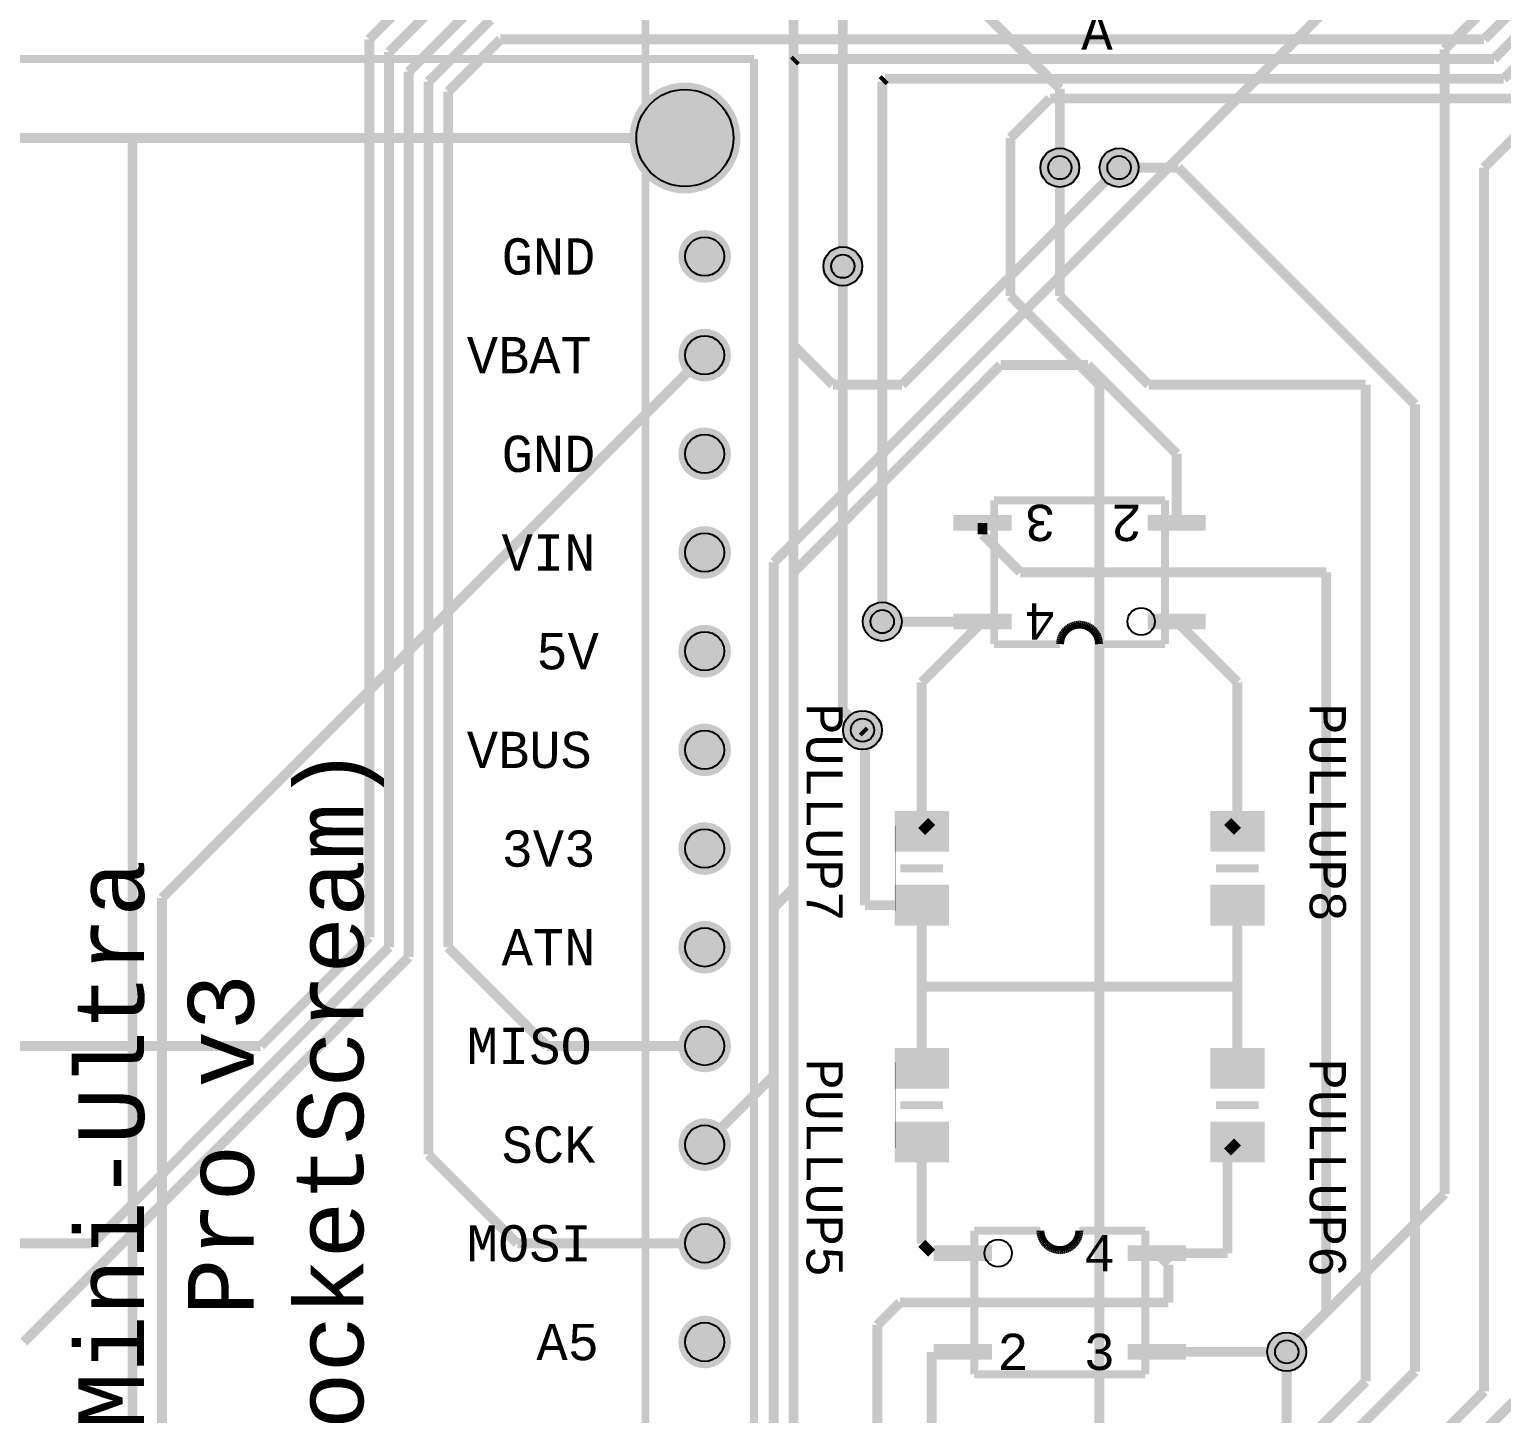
# Model space of a CAD drawing. Extents: x -3564 to 3564, y -2067 to 2176.
# Drawn here: x -1904 to -412, y -332 to 1070 of the extents above; entities that cross this region are included whole.
import ezdxf
from ezdxf.enums import TextEntityAlignment as Align

# ---------------------------------------------------------------- set-up
doc = ezdxf.new("R2010")
doc.units = 0
for name, color, linetype in [('3D_INFO_BOTTOM', 3, 'CONTINUOUS'), ('3D_INFO_TOP', 1, 'CONTINUOUS'), ('COPPER_BOTTOM', 1, 'CONTINUOUS'), ('COPPER_TOP', 3, 'CONTINUOUS'), ('DRILL', 255, 'CONTINUOUS'), ('SILKSCREEN_BOTTOM', 6, 'CONTINUOUS'), ('SILKSCREEN_TOP', 4, 'CONTINUOUS'), ('SOLDER_MASK_BOTTOM', 212, 'CONTINUOUS'), ('SOLDER_MASK_TOP', 200, 'CONTINUOUS')]:
    doc.layers.add(name, color=color, linetype=linetype)
doc.styles.add('MONOTxtStyle', font='monotxt')

msp = doc.modelspace()

# ---------------------------------------------------------------- hatches: boundary and pattern name
at = {"layer": 'COPPER_BOTTOM'}
h = msp.add_hatch(color=256, dxfattribs=at)
edge = h.paths.add_edge_path()
edge.add_arc((-1240, 960), 56.212598, 0, 360)
edge = h.paths.add_edge_path()
edge.add_arc((-1240, 960), 49.212598, 0, 360)
h = msp.add_hatch(color=256, dxfattribs=at)
edge = h.paths.add_edge_path()
edge.add_arc((-860, 930), 19.685039, 0, 360)
edge = h.paths.add_edge_path()
edge.add_arc((-860, 930), 11.811024, 0, 360)
h = msp.add_hatch(color=256, dxfattribs=at)
edge = h.paths.add_edge_path()
edge.add_arc((-800, 930), 19.685039, 0, 360)
edge = h.paths.add_edge_path()
edge.add_arc((-800, 930), 11.811024, 0, 360)
h = msp.add_hatch(color=256, dxfattribs=at)
edge = h.paths.add_edge_path()
edge.add_arc((-1220, 840), 26.685039, 0, 360)
edge = h.paths.add_edge_path()
edge.add_arc((-1220, 840), 19.685039, 0, 360)
h = msp.add_hatch(color=256, dxfattribs=at)
edge = h.paths.add_edge_path()
edge.add_arc((-1080, 830), 19.685039, 0, 360)
edge = h.paths.add_edge_path()
edge.add_arc((-1080, 830), 11.811024, 0, 360)
h = msp.add_hatch(color=256, dxfattribs=at)
edge = h.paths.add_edge_path()
edge.add_arc((-1220, 740), 26.685039, 0, 360)
edge = h.paths.add_edge_path()
edge.add_arc((-1220, 740), 19.685039, 0, 360)
h = msp.add_hatch(color=256, dxfattribs=at)
edge = h.paths.add_edge_path()
edge.add_arc((-1220, 640), 26.685039, 0, 360)
edge = h.paths.add_edge_path()
edge.add_arc((-1220, 640), 19.685039, 0, 360)
h = msp.add_hatch(color=256, dxfattribs=at)
edge = h.paths.add_edge_path()
edge.add_arc((-1220, 540), 26.685039, 0, 360)
edge = h.paths.add_edge_path()
edge.add_arc((-1220, 540), 19.685039, 0, 360)
h = msp.add_hatch(color=256, dxfattribs=at)
edge = h.paths.add_edge_path()
edge.add_arc((-1040, 470), 19.685039, 0, 360)
edge = h.paths.add_edge_path()
edge.add_arc((-1040, 470), 11.811024, 0, 360)
h = msp.add_hatch(color=256, dxfattribs=at)
edge = h.paths.add_edge_path()
edge.add_arc((-1220, 440), 26.685039, 0, 360)
edge = h.paths.add_edge_path()
edge.add_arc((-1220, 440), 19.685039, 0, 360)
h = msp.add_hatch(color=256, dxfattribs=at)
edge = h.paths.add_edge_path()
edge.add_arc((-1060, 360), 19.685039, 0, 360)
edge = h.paths.add_edge_path()
edge.add_arc((-1060, 360), 11.811024, 0, 360)
h = msp.add_hatch(color=256, dxfattribs=at)
edge = h.paths.add_edge_path()
edge.add_arc((-1220, 340), 26.685039, 0, 360)
edge = h.paths.add_edge_path()
edge.add_arc((-1220, 340), 19.685039, 0, 360)
h = msp.add_hatch(color=256, dxfattribs=at)
edge = h.paths.add_edge_path()
edge.add_arc((-1220, 240), 26.685039, 0, 360)
edge = h.paths.add_edge_path()
edge.add_arc((-1220, 240), 19.685039, 0, 360)
h = msp.add_hatch(color=256, dxfattribs=at)
edge = h.paths.add_edge_path()
edge.add_arc((-1220, 140), 26.685039, 0, 360)
edge = h.paths.add_edge_path()
edge.add_arc((-1220, 140), 19.685039, 0, 360)
h = msp.add_hatch(color=256, dxfattribs=at)
edge = h.paths.add_edge_path()
edge.add_arc((-1220, 40), 26.685039, 0, 360)
edge = h.paths.add_edge_path()
edge.add_arc((-1220, 40), 19.685039, 0, 360)
h = msp.add_hatch(color=256, dxfattribs=at)
edge = h.paths.add_edge_path()
edge.add_arc((-1220, -60), 26.685039, 0, 360)
edge = h.paths.add_edge_path()
edge.add_arc((-1220, -60), 19.685039, 0, 360)
h = msp.add_hatch(color=256, dxfattribs=at)
edge = h.paths.add_edge_path()
edge.add_arc((-1220, -160), 26.685039, 0, 360)
edge = h.paths.add_edge_path()
edge.add_arc((-1220, -160), 19.685039, 0, 360)
h = msp.add_hatch(color=256, dxfattribs=at)
edge = h.paths.add_edge_path()
edge.add_arc((-1220, -260), 26.685039, 0, 360)
edge = h.paths.add_edge_path()
edge.add_arc((-1220, -260), 19.685039, 0, 360)
h = msp.add_hatch(color=256, dxfattribs=at)
edge = h.paths.add_edge_path()
edge.add_arc((-630, -270), 19.685039, 0, 360)
edge = h.paths.add_edge_path()
edge.add_arc((-630, -270), 11.811024, 0, 360)
at = {"layer": 'COPPER_TOP'}
h = msp.add_hatch(color=256, dxfattribs=at)
edge = h.paths.add_edge_path()
edge.add_arc((-1240, 960), 56.212598, 0, 360)
edge = h.paths.add_edge_path()
edge.add_arc((-1240, 960), 49.212598, 0, 360)
h = msp.add_hatch(color=256, dxfattribs=at)
edge = h.paths.add_edge_path()
edge.add_arc((-860, 930), 19.685039, 0, 360)
edge = h.paths.add_edge_path()
edge.add_arc((-860, 930), 11.811024, 0, 360)
h = msp.add_hatch(color=256, dxfattribs=at)
edge = h.paths.add_edge_path()
edge.add_arc((-800, 930), 19.685039, 0, 360)
edge = h.paths.add_edge_path()
edge.add_arc((-800, 930), 11.811024, 0, 360)
h = msp.add_hatch(color=256, dxfattribs=at)
edge = h.paths.add_edge_path()
edge.add_arc((-1220, 840), 26.685039, 0, 360)
edge = h.paths.add_edge_path()
edge.add_arc((-1220, 840), 19.685039, 0, 360)
h = msp.add_hatch(color=256, dxfattribs=at)
edge = h.paths.add_edge_path()
edge.add_arc((-1080, 830), 19.685039, 0, 360)
edge = h.paths.add_edge_path()
edge.add_arc((-1080, 830), 11.811024, 0, 360)
h = msp.add_hatch(color=256, dxfattribs=at)
edge = h.paths.add_edge_path()
edge.add_arc((-1220, 740), 26.685039, 0, 360)
edge = h.paths.add_edge_path()
edge.add_arc((-1220, 740), 19.685039, 0, 360)
h = msp.add_hatch(color=256, dxfattribs=at)
edge = h.paths.add_edge_path()
edge.add_arc((-1220, 640), 26.685039, 0, 360)
edge = h.paths.add_edge_path()
edge.add_arc((-1220, 640), 19.685039, 0, 360)
h = msp.add_hatch(color=256, dxfattribs=at)
edge = h.paths.add_edge_path()
edge.add_arc((-1220, 540), 26.685039, 0, 360)
edge = h.paths.add_edge_path()
edge.add_arc((-1220, 540), 19.685039, 0, 360)
h = msp.add_hatch(color=256, dxfattribs=at)
edge = h.paths.add_edge_path()
edge.add_arc((-1040, 470), 19.685039, 0, 360)
edge = h.paths.add_edge_path()
edge.add_arc((-1040, 470), 11.811024, 0, 360)
h = msp.add_hatch(color=256, dxfattribs=at)
edge = h.paths.add_edge_path()
edge.add_arc((-1220, 440), 26.685039, 0, 360)
edge = h.paths.add_edge_path()
edge.add_arc((-1220, 440), 19.685039, 0, 360)
h = msp.add_hatch(color=256, dxfattribs=at)
edge = h.paths.add_edge_path()
edge.add_arc((-1060, 360), 19.685039, 0, 360)
edge = h.paths.add_edge_path()
edge.add_arc((-1060, 360), 11.811024, 0, 360)
h = msp.add_hatch(color=256, dxfattribs=at)
edge = h.paths.add_edge_path()
edge.add_arc((-1220, 340), 26.685039, 0, 360)
edge = h.paths.add_edge_path()
edge.add_arc((-1220, 340), 19.685039, 0, 360)
h = msp.add_hatch(color=256, dxfattribs=at)
edge = h.paths.add_edge_path()
edge.add_arc((-1220, 240), 26.685039, 0, 360)
edge = h.paths.add_edge_path()
edge.add_arc((-1220, 240), 19.685039, 0, 360)
h = msp.add_hatch(color=256, dxfattribs=at)
edge = h.paths.add_edge_path()
edge.add_arc((-1220, 140), 26.685039, 0, 360)
edge = h.paths.add_edge_path()
edge.add_arc((-1220, 140), 19.685039, 0, 360)
h = msp.add_hatch(color=256, dxfattribs=at)
edge = h.paths.add_edge_path()
edge.add_arc((-1220, 40), 26.685039, 0, 360)
edge = h.paths.add_edge_path()
edge.add_arc((-1220, 40), 19.685039, 0, 360)
h = msp.add_hatch(color=256, dxfattribs=at)
edge = h.paths.add_edge_path()
edge.add_arc((-1220, -60), 26.685039, 0, 360)
edge = h.paths.add_edge_path()
edge.add_arc((-1220, -60), 19.685039, 0, 360)
h = msp.add_hatch(color=256, dxfattribs=at)
edge = h.paths.add_edge_path()
edge.add_arc((-1220, -160), 26.685039, 0, 360)
edge = h.paths.add_edge_path()
edge.add_arc((-1220, -160), 19.685039, 0, 360)
h = msp.add_hatch(color=256, dxfattribs=at)
edge = h.paths.add_edge_path()
edge.add_arc((-1220, -260), 26.685039, 0, 360)
edge = h.paths.add_edge_path()
edge.add_arc((-1220, -260), 19.685039, 0, 360)
h = msp.add_hatch(color=256, dxfattribs=at)
edge = h.paths.add_edge_path()
edge.add_arc((-630, -270), 19.685039, 0, 360)
edge = h.paths.add_edge_path()
edge.add_arc((-630, -270), 11.811024, 0, 360)
at = {"layer": 'DRILL'}
h = msp.add_hatch(color=255, dxfattribs=at)
edge = h.paths.add_edge_path()
edge.add_arc((-1240, 960), 49.212598, 0, 360)
h = msp.add_hatch(color=255, dxfattribs=at)
edge = h.paths.add_edge_path()
edge.add_arc((-860, 930), 11.811024, 0, 360)
h = msp.add_hatch(color=255, dxfattribs=at)
edge = h.paths.add_edge_path()
edge.add_arc((-800, 930), 11.811024, 0, 360)
h = msp.add_hatch(color=255, dxfattribs=at)
edge = h.paths.add_edge_path()
edge.add_arc((-1220, 840), 19.685039, 0, 360)
h = msp.add_hatch(color=255, dxfattribs=at)
edge = h.paths.add_edge_path()
edge.add_arc((-1080, 830), 11.811024, 0, 360)
h = msp.add_hatch(color=255, dxfattribs=at)
edge = h.paths.add_edge_path()
edge.add_arc((-1220, 740), 19.685039, 0, 360)
h = msp.add_hatch(color=255, dxfattribs=at)
edge = h.paths.add_edge_path()
edge.add_arc((-1220, 640), 19.685039, 0, 360)
h = msp.add_hatch(color=255, dxfattribs=at)
edge = h.paths.add_edge_path()
edge.add_arc((-1220, 540), 19.685039, 0, 360)
h = msp.add_hatch(color=255, dxfattribs=at)
edge = h.paths.add_edge_path()
edge.add_arc((-1040, 470), 11.811024, 0, 360)
h = msp.add_hatch(color=255, dxfattribs=at)
edge = h.paths.add_edge_path()
edge.add_arc((-1220, 440), 19.685039, 0, 360)
h = msp.add_hatch(color=255, dxfattribs=at)
edge = h.paths.add_edge_path()
edge.add_arc((-1220, 340), 19.685039, 0, 360)
h = msp.add_hatch(color=255, dxfattribs=at)
edge = h.paths.add_edge_path()
edge.add_arc((-1060, 360), 11.811024, 0, 360)
h = msp.add_hatch(color=255, dxfattribs=at)
edge = h.paths.add_edge_path()
edge.add_arc((-1220, 240), 19.685039, 0, 360)
h = msp.add_hatch(color=255, dxfattribs=at)
edge = h.paths.add_edge_path()
edge.add_arc((-1220, 140), 19.685039, 0, 360)
h = msp.add_hatch(color=255, dxfattribs=at)
edge = h.paths.add_edge_path()
edge.add_arc((-1220, 40), 19.685039, 0, 360)
h = msp.add_hatch(color=255, dxfattribs=at)
edge = h.paths.add_edge_path()
edge.add_arc((-1220, -60), 19.685039, 0, 360)
h = msp.add_hatch(color=255, dxfattribs=at)
edge = h.paths.add_edge_path()
edge.add_arc((-1220, -160), 19.685039, 0, 360)
h = msp.add_hatch(color=255, dxfattribs=at)
edge = h.paths.add_edge_path()
edge.add_arc((-1220, -260), 19.685039, 0, 360)
h = msp.add_hatch(color=255, dxfattribs=at)
edge = h.paths.add_edge_path()
edge.add_arc((-630, -270), 11.811024, 0, 360)
at = {"layer": 'SOLDER_MASK_BOTTOM'}
h = msp.add_hatch(color=256, dxfattribs=at)
edge = h.paths.add_edge_path()
edge.add_arc((-1240, 960), 56.212598, 0, 360)
edge = h.paths.add_edge_path()
edge.add_arc((-1240, 960), 49.212598, 0, 360)
h = msp.add_hatch(color=256, dxfattribs=at)
edge = h.paths.add_edge_path()
edge.add_arc((-860, 930), 19.685039, 0, 360)
h = msp.add_hatch(color=256, dxfattribs=at)
edge = h.paths.add_edge_path()
edge.add_arc((-800, 930), 19.685039, 0, 360)
h = msp.add_hatch(color=256, dxfattribs=at)
edge = h.paths.add_edge_path()
edge.add_arc((-1220, 840), 26.685039, 0, 360)
edge = h.paths.add_edge_path()
edge.add_arc((-1220, 840), 19.685039, 0, 360)
h = msp.add_hatch(color=256, dxfattribs=at)
edge = h.paths.add_edge_path()
edge.add_arc((-1080, 830), 19.685039, 0, 360)
h = msp.add_hatch(color=256, dxfattribs=at)
edge = h.paths.add_edge_path()
edge.add_arc((-1220, 740), 26.685039, 0, 360)
edge = h.paths.add_edge_path()
edge.add_arc((-1220, 740), 19.685039, 0, 360)
h = msp.add_hatch(color=256, dxfattribs=at)
edge = h.paths.add_edge_path()
edge.add_arc((-1220, 640), 26.685039, 0, 360)
edge = h.paths.add_edge_path()
edge.add_arc((-1220, 640), 19.685039, 0, 360)
h = msp.add_hatch(color=256, dxfattribs=at)
edge = h.paths.add_edge_path()
edge.add_arc((-1220, 540), 26.685039, 0, 360)
edge = h.paths.add_edge_path()
edge.add_arc((-1220, 540), 19.685039, 0, 360)
h = msp.add_hatch(color=256, dxfattribs=at)
edge = h.paths.add_edge_path()
edge.add_arc((-1040, 470), 19.685039, 0, 360)
h = msp.add_hatch(color=256, dxfattribs=at)
edge = h.paths.add_edge_path()
edge.add_arc((-1220, 440), 26.685039, 0, 360)
edge = h.paths.add_edge_path()
edge.add_arc((-1220, 440), 19.685039, 0, 360)
h = msp.add_hatch(color=256, dxfattribs=at)
edge = h.paths.add_edge_path()
edge.add_arc((-1060, 360), 19.685039, 0, 360)
h = msp.add_hatch(color=256, dxfattribs=at)
edge = h.paths.add_edge_path()
edge.add_arc((-1220, 340), 26.685039, 0, 360)
edge = h.paths.add_edge_path()
edge.add_arc((-1220, 340), 19.685039, 0, 360)
h = msp.add_hatch(color=256, dxfattribs=at)
edge = h.paths.add_edge_path()
edge.add_arc((-1220, 240), 26.685039, 0, 360)
edge = h.paths.add_edge_path()
edge.add_arc((-1220, 240), 19.685039, 0, 360)
h = msp.add_hatch(color=256, dxfattribs=at)
edge = h.paths.add_edge_path()
edge.add_arc((-1220, 140), 26.685039, 0, 360)
edge = h.paths.add_edge_path()
edge.add_arc((-1220, 140), 19.685039, 0, 360)
h = msp.add_hatch(color=256, dxfattribs=at)
edge = h.paths.add_edge_path()
edge.add_arc((-1220, 40), 26.685039, 0, 360)
edge = h.paths.add_edge_path()
edge.add_arc((-1220, 40), 19.685039, 0, 360)
h = msp.add_hatch(color=256, dxfattribs=at)
edge = h.paths.add_edge_path()
edge.add_arc((-1220, -60), 26.685039, 0, 360)
edge = h.paths.add_edge_path()
edge.add_arc((-1220, -60), 19.685039, 0, 360)
h = msp.add_hatch(color=256, dxfattribs=at)
edge = h.paths.add_edge_path()
edge.add_arc((-1220, -160), 26.685039, 0, 360)
edge = h.paths.add_edge_path()
edge.add_arc((-1220, -160), 19.685039, 0, 360)
h = msp.add_hatch(color=256, dxfattribs=at)
edge = h.paths.add_edge_path()
edge.add_arc((-1220, -260), 26.685039, 0, 360)
edge = h.paths.add_edge_path()
edge.add_arc((-1220, -260), 19.685039, 0, 360)
h = msp.add_hatch(color=256, dxfattribs=at)
edge = h.paths.add_edge_path()
edge.add_arc((-630, -270), 19.685039, 0, 360)
at = {"layer": 'SOLDER_MASK_TOP'}
h = msp.add_hatch(color=256, dxfattribs=at)
edge = h.paths.add_edge_path()
edge.add_arc((-1240, 960), 56.212598, 0, 360)
edge = h.paths.add_edge_path()
edge.add_arc((-1240, 960), 49.212598, 0, 360)
h = msp.add_hatch(color=256, dxfattribs=at)
edge = h.paths.add_edge_path()
edge.add_arc((-860, 930), 19.685039, 0, 360)
h = msp.add_hatch(color=256, dxfattribs=at)
edge = h.paths.add_edge_path()
edge.add_arc((-800, 930), 19.685039, 0, 360)
h = msp.add_hatch(color=256, dxfattribs=at)
edge = h.paths.add_edge_path()
edge.add_arc((-1220, 840), 26.685039, 0, 360)
edge = h.paths.add_edge_path()
edge.add_arc((-1220, 840), 19.685039, 0, 360)
h = msp.add_hatch(color=256, dxfattribs=at)
edge = h.paths.add_edge_path()
edge.add_arc((-1080, 830), 19.685039, 0, 360)
h = msp.add_hatch(color=256, dxfattribs=at)
edge = h.paths.add_edge_path()
edge.add_arc((-1220, 740), 26.685039, 0, 360)
edge = h.paths.add_edge_path()
edge.add_arc((-1220, 740), 19.685039, 0, 360)
h = msp.add_hatch(color=256, dxfattribs=at)
edge = h.paths.add_edge_path()
edge.add_arc((-1220, 640), 26.685039, 0, 360)
edge = h.paths.add_edge_path()
edge.add_arc((-1220, 640), 19.685039, 0, 360)
h = msp.add_hatch(color=256, dxfattribs=at)
edge = h.paths.add_edge_path()
edge.add_arc((-1220, 540), 26.685039, 0, 360)
edge = h.paths.add_edge_path()
edge.add_arc((-1220, 540), 19.685039, 0, 360)
h = msp.add_hatch(color=256, dxfattribs=at)
edge = h.paths.add_edge_path()
edge.add_arc((-1040, 470), 19.685039, 0, 360)
h = msp.add_hatch(color=256, dxfattribs=at)
edge = h.paths.add_edge_path()
edge.add_arc((-1220, 440), 26.685039, 0, 360)
edge = h.paths.add_edge_path()
edge.add_arc((-1220, 440), 19.685039, 0, 360)
h = msp.add_hatch(color=256, dxfattribs=at)
edge = h.paths.add_edge_path()
edge.add_arc((-1060, 360), 19.685039, 0, 360)
h = msp.add_hatch(color=256, dxfattribs=at)
edge = h.paths.add_edge_path()
edge.add_arc((-1220, 340), 26.685039, 0, 360)
edge = h.paths.add_edge_path()
edge.add_arc((-1220, 340), 19.685039, 0, 360)
h = msp.add_hatch(color=256, dxfattribs=at)
edge = h.paths.add_edge_path()
edge.add_arc((-1220, 240), 26.685039, 0, 360)
edge = h.paths.add_edge_path()
edge.add_arc((-1220, 240), 19.685039, 0, 360)
h = msp.add_hatch(color=256, dxfattribs=at)
edge = h.paths.add_edge_path()
edge.add_arc((-1220, 140), 26.685039, 0, 360)
edge = h.paths.add_edge_path()
edge.add_arc((-1220, 140), 19.685039, 0, 360)
h = msp.add_hatch(color=256, dxfattribs=at)
edge = h.paths.add_edge_path()
edge.add_arc((-1220, 40), 26.685039, 0, 360)
edge = h.paths.add_edge_path()
edge.add_arc((-1220, 40), 19.685039, 0, 360)
h = msp.add_hatch(color=256, dxfattribs=at)
edge = h.paths.add_edge_path()
edge.add_arc((-1220, -60), 26.685039, 0, 360)
edge = h.paths.add_edge_path()
edge.add_arc((-1220, -60), 19.685039, 0, 360)
h = msp.add_hatch(color=256, dxfattribs=at)
edge = h.paths.add_edge_path()
edge.add_arc((-1220, -160), 26.685039, 0, 360)
edge = h.paths.add_edge_path()
edge.add_arc((-1220, -160), 19.685039, 0, 360)
h = msp.add_hatch(color=256, dxfattribs=at)
edge = h.paths.add_edge_path()
edge.add_arc((-1220, -260), 26.685039, 0, 360)
edge = h.paths.add_edge_path()
edge.add_arc((-1220, -260), 19.685039, 0, 360)
h = msp.add_hatch(color=256, dxfattribs=at)
edge = h.paths.add_edge_path()
edge.add_arc((-630, -270), 19.685039, 0, 360)

# ---------------------------------------------------------------- linework, layer by layer
at = {"layer": '3D_INFO_BOTTOM', "color": 3, "const_width": 8}
msp.add_lwpolyline([(-1280, 1540), (-1280, -1600)], dxfattribs=at)
at = {"layer": '3D_INFO_TOP', "color": 1}
for points, const_width in [([(-1170, 1040), (-2170, 1040)], 8), ([(-1170, -1160), (-1170, 1040)], 8), ([(-753.385827, 592.834646), (-926.614173, 592.834646)], 8), ([(-926.614173, 592.834646), (-926.614173, 447.165354)], 8), ([(-753.385827, 447.165354), (-753.385827, 592.834646)], 8), ([(-855.079606, 459.818622), (-856.125039, 458.45622)], 8), ([(-853.919409, 461.084764), (-855.079606, 459.818622)], 8), ([(-852.653268, 462.244961), (-853.919409, 461.084764)], 8), ([(-851.290866, 463.290394), (-852.653268, 462.244961)], 8), ([(-849.84252, 464.213071), (-851.290866, 463.290394)], 8), ([(-848.319252, 465.006024), (-849.84252, 464.213071)], 8), ([(-846.732677, 465.663228), (-848.319252, 465.006024)], 8), ([(-845.094843, 466.179606), (-846.732677, 465.663228)], 8), ([(-843.418268, 466.551299), (-845.094843, 466.179606)], 8), ([(-841.71563, 466.775472), (-843.418268, 466.551299)], 8), ([(-840, 466.850394), (-841.71563, 466.775472)], 8), ([(-838.284331, 466.775472), (-840, 466.850394)], 8), ([(-836.581693, 466.551299), (-838.284331, 466.775472)], 8), ([(-834.905118, 466.179606), (-836.581693, 466.551299)], 8), ([(-833.267283, 465.663228), (-834.905118, 466.179606)], 8), ([(-831.680709, 465.006024), (-833.267283, 465.663228)], 8), ([(-830.15748, 464.213071), (-831.680709, 465.006024)], 8), ([(-828.709094, 463.290394), (-830.15748, 464.213071)], 8), ([(-827.346693, 462.244961), (-828.709094, 463.290394)], 8), ([(-826.080551, 461.084764), (-827.346693, 462.244961)], 8), ([(-824.920354, 459.818622), (-826.080551, 461.084764)], 8), ([(-823.874921, 458.45622), (-824.920354, 459.818622)], 8), ([(-926.614173, 447.165354), (-859.685039, 447.165354)], 8), ([(-859.610118, 448.880984), (-859.685039, 447.165354)], 8), ([(-859.685039, 447.165354), (-859.685039, 447.165354)], 8), ([(-859.385945, 450.583622), (-859.610118, 448.880984)], 8), ([(-859.014252, 452.260197), (-859.385945, 450.583622)], 8), ([(-858.497874, 453.898031), (-859.014252, 452.260197)], 8), ([(-857.840669, 455.484606), (-858.497874, 453.898031)], 8), ([(-857.047717, 457.007874), (-857.840669, 455.484606)], 8), ([(-856.125039, 458.45622), (-857.047717, 457.007874)], 8), ([(-822.952244, 457.007874), (-823.874921, 458.45622)], 8), ([(-822.159291, 455.484606), (-822.952244, 457.007874)], 8), ([(-821.502087, 453.898031), (-822.159291, 455.484606)], 8), ([(-820.985709, 452.260197), (-821.502087, 453.898031)], 8), ([(-820.614016, 450.583622), (-820.985709, 452.260197)], 8), ([(-820.389843, 448.880984), (-820.614016, 450.583622)], 8), ([(-820.314961, 447.165354), (-820.389843, 448.880984)], 8), ([(-820.314961, 447.165354), (-753.385827, 447.165354)], 8), ([(-1026.574803, 263.307087), (-1026.574803, 176.692913)], 0.03937), ([(-973.425197, 263.307087), (-1026.574803, 263.307087)], 0.03937), ([(-973.425197, 176.692913), (-973.425197, 263.307087)], 0.03937), ([(-706.574803, 263.307087), (-706.574803, 176.692913)], 0.03937), ([(-653.425197, 263.307087), (-706.574803, 263.307087)], 0.03937), ([(-653.425197, 176.692913), (-653.425197, 263.307087)], 0.03937), ([(-1026.574803, 176.692913), (-973.425197, 176.692913)], 0.03937), ([(-706.574803, 176.692913), (-653.425197, 176.692913)], 0.03937), ([(-1026.574803, 23.307087), (-1026.574803, -63.307087)], 0.03937), ([(-973.425197, 23.307087), (-1026.574803, 23.307087)], 0.03937), ([(-973.425197, -63.307087), (-973.425197, 23.307087)], 0.03937), ([(-706.574803, 23.307087), (-706.574803, -63.307087)], 0.03937), ([(-653.425197, 23.307087), (-706.574803, 23.307087)], 0.03937), ([(-653.425197, -63.307087), (-653.425197, 23.307087)], 0.03937), ([(-1026.574803, -63.307087), (-973.425197, -63.307087)], 0.03937), ([(-706.574803, -63.307087), (-653.425197, -63.307087)], 0.03937), ([(-946.614173, -147.165354), (-946.614173, -292.834646)], 8), ([(-879.685039, -147.165354), (-946.614173, -147.165354)], 8), ([(-879.685039, -147.165354), (-879.610118, -148.880984)], 8), ([(-879.610118, -148.880984), (-879.385945, -150.583622)], 8), ([(-879.385945, -150.583622), (-879.014252, -152.260197)], 8), ([(-879.014252, -152.260197), (-878.497874, -153.898031)], 8), ([(-841.502087, -153.898031), (-840.985709, -152.260197)], 8), ([(-840.985709, -152.260197), (-840.614016, -150.583622)], 8), ([(-840.614016, -150.583622), (-840.389843, -148.880984)], 8), ([(-840.389843, -148.880984), (-840.314961, -147.165354)], 8), ([(-840.314961, -147.165354), (-840.314961, -147.165354)], 8), ([(-773.385827, -147.165354), (-840.314961, -147.165354)], 8), ([(-773.385827, -292.834646), (-773.385827, -147.165354)], 8), ([(-878.497874, -153.898031), (-877.840669, -155.484606)], 8), ([(-877.840669, -155.484606), (-877.047717, -157.007835)], 8), ([(-877.047717, -157.007835), (-876.125039, -158.45622)], 8), ([(-876.125039, -158.45622), (-875.079606, -159.818622)], 8), ([(-875.079606, -159.818622), (-873.919409, -161.084764)], 8), ([(-873.919409, -161.084764), (-872.653268, -162.244961)], 8), ([(-872.653268, -162.244961), (-871.290866, -163.290394)], 8), ([(-871.290866, -163.290394), (-869.84252, -164.213071)], 8), ([(-869.84252, -164.213071), (-868.319252, -165.006024)], 8), ([(-868.319252, -165.006024), (-866.732677, -165.663228)], 8), ([(-866.732677, -165.663228), (-865.094843, -166.179606)], 8), ([(-865.094843, -166.179606), (-863.418268, -166.551299)], 8), ([(-863.418268, -166.551299), (-861.71563, -166.775472)], 8), ([(-861.71563, -166.775472), (-860, -166.850394)], 8), ([(-860, -166.850394), (-858.284331, -166.775472)], 8), ([(-858.284331, -166.775472), (-856.581693, -166.551299)], 8), ([(-856.581693, -166.551299), (-854.905118, -166.179606)], 8), ([(-854.905118, -166.179606), (-853.267283, -165.663228)], 8), ([(-853.267283, -165.663228), (-851.680709, -165.006024)], 8), ([(-851.680709, -165.006024), (-850.15748, -164.213071)], 8), ([(-850.15748, -164.213071), (-848.709094, -163.290394)], 8), ([(-848.709094, -163.290394), (-847.346693, -162.244961)], 8), ([(-847.346693, -162.244961), (-846.080551, -161.084764)], 8), ([(-846.080551, -161.084764), (-844.920354, -159.818622)], 8), ([(-844.920354, -159.818622), (-843.874921, -158.45622)], 8), ([(-843.874921, -158.45622), (-842.952244, -157.007874)], 8), ([(-842.952244, -157.007874), (-842.159291, -155.484606)], 8), ([(-842.159291, -155.484606), (-841.502087, -153.898031)], 8), ([(-946.614173, -292.834646), (-773.385827, -292.834646)], 8)]:
    msp.add_lwpolyline(points, dxfattribs=dict(at, const_width=const_width))
for centre in [(-777.491732, 470), (-922.508268, -170)]:
    msp.add_circle(centre, 13.84252, dxfattribs=at)
at = {"layer": 'COPPER_BOTTOM', "color": 1, "const_width": 10}
for points in [[(-430, 1060), (-240, 1250)], [(-420, 1040), (-220, 1240)], [(-410, 1020), (-190, 1240)], [(-1560, 1060), (-1480, 1140)], [(-1467.087795, 1120), (-1540, 1047.083858)], [(-1520, 1027.070866), (-1447.070866, 1100)], [(-1437.070866, 1080), (-1500, 1017.070866)], [(-1560, 150), (-1560, 1060)], [(-1427.072441, 1060), (-1480, 1007.074016)], [(-1427.072441, 1060), (-430, 1060)], [(-1540, 140), (-1540, 1047.083858)], [(-1127.071102, 1040), (-1130, 1037.071102)], [(-1127.071102, 1040), (-420, 1040)], [(-1520, 130), (-1520, 1027.070866)], [(-1130, 1037.071102), (-1130, 200)], [(-1500, 1017.070866), (-1500, -70)], [(-1037.071102, 1020), (-1040, 1017.071102)], [(-1040, 1017.071102), (-1040, 470)], [(-410, 1020), (-1037.071102, 1020)], [(-1480, 140), (-1480, 1007.074016)], [(-910, 960), (-870, 1000)], [(-870, 1000), (-390, 1000)], [(-910, 800), (-910, 960)], [(-860, 930), (-860, 800)], [(-800, 930), (-740, 930)], [(-740, 930), (-500, 690)], [(-1080, 830), (-1080, 380)], [(-820, 710), (-910, 800)], [(-860, 800), (-770, 710)], [(-820, -350), (-820, 710)], [(-770, 710), (-550, 710)], [(-550, 710), (-550, -300)], [(-500, 690), (-500, -290)], [(-1080, 380), (-1060, 360)], [(-1130, 200), (-1150, 180)], [(-1150, -1170), (-1150, 180)], [(-1670, 40), (-1560, 150)], [(-1910, -260), (-1520, 130)], [(-1840, -160), (-1540, 140)], [(-1380, 40), (-1480, 140)], [(-2120, 40), (-1670, 40)], [(-1380, 40), (-1220, 40)], [(-1500, -70), (-1410, -160)], [(-1840, -160), (-2120, -160)], [(-1410, -160), (-1220, -160)], [(-630, -350), (-630, -270)], [(-550, -300), (-1000, -750)], [(-500, -290), (-770, -560)]]:
    msp.add_lwpolyline(points, dxfattribs=at)
at = {"layer": 'COPPER_TOP', "color": 3, "const_width": 10}
for points in [[(-1150, 530), (-100, 1580)], [(40, 1560), (-470, 1050)], [(-430, 930), (10, 1370)], [(-1050, 1200), (-860, 1010)], [(-1130, 750), (-1130, 1157.071102)], [(-1080, 830), (-1080, 1147.071102)], [(-470, 1050), (-470, -110)], [(-860, 1010), (-860, 930)], [(-1240, 960), (-2090, 960)], [(-1800, -1070), (-1800, 957.071102)], [(-1020, 710), (-800, 930)], [(-430, -310), (-430, 930)], [(-1130, 750), (-1090, 710)], [(-1220, 740), (-1770, 190)], [(-1130, 520), (-920, 730)], [(-920, 730), (-831.574803, 730)], [(-831.574803, 730), (-741.574803, 640)], [(-1090, 710), (-1020, 710)], [(-741.574803, 640), (-741.574803, 570)], [(-938.425197, 570), (-938.425197, 558.425197)], [(-938.425197, 558.425197), (-900, 520)], [(-1150, 10), (-1150, 530)], [(-1130, -407.071102), (-1130, 520)], [(-900, 520), (-590, 520)], [(-590, 520), (-590, -230)], [(-1040, 470), (-938.425197, 470)], [(-1000, 408.425197), (-938.425197, 470)], [(-741.574803, 470), (-680, 408.425197)], [(-1000, 257.401575), (-1000, 408.425197)], [(-680, 408.425197), (-680, 257.401575)], [(-1057.401575, 357.071102), (-1060.330472, 360)], [(-1057.401575, 182.598425), (-1057.401575, 357.071102)], [(-990, 267.401575), (-1000, 257.401575)], [(-690, 267.401575), (-680, 257.401575)], [(-1770, 190), (-1770, -880)], [(-1000, 182.598425), (-1057.401575, 182.598425)], [(-1000, 182.598425), (-1000, 17.401575)], [(-680, 17.401575), (-680, 182.598425)], [(-657.401575, 182.598425), (-680, 182.598425)], [(-1000, 100), (-680, 100)], [(-1150, 10), (-1220, -60)], [(-1000, -57.401575), (-1000, -160)], [(-690, -67.401575), (-680, -57.401575)], [(-690, -170), (-690, -67.401575)], [(-470, -110), (-630, -270)], [(-1000, -160), (-990, -170)], [(-761.574803, -170), (-690, -170)], [(-750, -181.574803), (-761.574803, -170)], [(-750, -220), (-750, -181.574803)], [(-1045, -242.92874), (-1022.07126, -220)], [(-1022.07126, -220), (-750, -220)], [(-1045, -242.92874), (-1045, -507.071102)], [(-990, -270), (-990, -497.071102)], [(-761.574803, -270), (-630, -270)], [(-675, -555), (-430, -310)], [(-400, -320.393701), (-670, -590.393701)]]:
    msp.add_lwpolyline(points, dxfattribs=at)
at = {"layer": 'COPPER_TOP'}
for points in [[(-967.952756, 562.125984), (-967.952756, 577.874016), (-908.897638, 562.125984), (-908.897638, 577.874016)], [(-771.102362, 562.125984), (-771.102362, 577.874016), (-712.047244, 562.125984), (-712.047244, 577.874016)], [(-967.952756, 462.125984), (-967.952756, 477.874016), (-908.897638, 462.125984), (-908.897638, 477.874016)], [(-771.102362, 462.125984), (-771.102362, 477.874016), (-712.047244, 462.125984), (-712.047244, 477.874016)], [(-1027.559055, 236.732283), (-1027.559055, 278.070866), (-972.440945, 236.732283), (-972.440945, 278.070866)], [(-707.559055, 236.732283), (-707.559055, 278.070866), (-652.440945, 236.732283), (-652.440945, 278.070866)], [(-1027.559055, 161.929134), (-1027.559055, 203.267717), (-972.440945, 161.929134), (-972.440945, 203.267717)], [(-707.559055, 161.929134), (-707.559055, 203.267717), (-652.440945, 161.929134), (-652.440945, 203.267717)], [(-1027.559055, -3.267717), (-1027.559055, 38.070866), (-972.440945, -3.267717), (-972.440945, 38.070866)], [(-707.559055, -3.267717), (-707.559055, 38.070866), (-652.440945, -3.267717), (-652.440945, 38.070866)], [(-1027.559055, -78.070866), (-1027.559055, -36.732283), (-972.440945, -78.070866), (-972.440945, -36.732283)], [(-707.559055, -78.070866), (-707.559055, -36.732283), (-652.440945, -78.070866), (-652.440945, -36.732283)], [(-987.952756, -177.874016), (-987.952756, -162.125984), (-928.897638, -177.874016), (-928.897638, -162.125984)], [(-791.102362, -177.874016), (-791.102362, -162.125984), (-732.047244, -177.874016), (-732.047244, -162.125984)], [(-987.952756, -277.874016), (-987.952756, -262.125984), (-928.897638, -277.874016), (-928.897638, -262.125984)], [(-791.102362, -277.874016), (-791.102362, -262.125984), (-732.047244, -277.874016), (-732.047244, -262.125984)]]:
    msp.add_solid(points, dxfattribs=at)
at = {"layer": 'DRILL', "color": 255}
for centre, radius in [((-1240, 960), 49.212598), ((-860, 930), 11.811024), ((-800, 930), 11.811024), ((-1220, 840), 19.685039), ((-1080, 830), 11.811024), ((-1220, 740), 19.685039), ((-1220, 640), 19.685039), ((-1220, 540), 19.685039), ((-1040, 470), 11.811024), ((-1220, 440), 19.685039), ((-1220, 340), 19.685039), ((-1060, 360), 11.811024), ((-1220, 240), 19.685039), ((-1220, 140), 19.685039), ((-1220, 40), 19.685039), ((-1220, -60), 19.685039), ((-1220, -160), 19.685039), ((-1220, -260), 19.685039), ((-630, -270), 11.811024)]:
    msp.add_circle(centre, radius, dxfattribs=at)
at = {"layer": 'SILKSCREEN_BOTTOM', "color": 6, "const_width": 8}
msp.add_lwpolyline([(-1280, 1540), (-1280, -1600)], dxfattribs=at)
at = {"layer": 'SILKSCREEN_TOP', "color": 4}
for points, const_width in [([(-1170, 1040), (-2170, 1040)], 8), ([(-1170, -1160), (-1170, 1040)], 8), ([(-753.385827, 592.834646), (-926.614173, 592.834646)], 8), ([(-926.614173, 592.834646), (-926.614173, 447.165354)], 8), ([(-753.385827, 447.165354), (-753.385827, 592.834646)], 8), ([(-855.079606, 459.818622), (-856.125039, 458.45622)], 8), ([(-853.919409, 461.084764), (-855.079606, 459.818622)], 8), ([(-852.653268, 462.244961), (-853.919409, 461.084764)], 8), ([(-851.290866, 463.290394), (-852.653268, 462.244961)], 8), ([(-849.84252, 464.213071), (-851.290866, 463.290394)], 8), ([(-848.319252, 465.006024), (-849.84252, 464.213071)], 8), ([(-846.732677, 465.663228), (-848.319252, 465.006024)], 8), ([(-845.094843, 466.179606), (-846.732677, 465.663228)], 8), ([(-843.418268, 466.551299), (-845.094843, 466.179606)], 8), ([(-841.71563, 466.775472), (-843.418268, 466.551299)], 8), ([(-840, 466.850394), (-841.71563, 466.775472)], 8), ([(-838.284331, 466.775472), (-840, 466.850394)], 8), ([(-836.581693, 466.551299), (-838.284331, 466.775472)], 8), ([(-834.905118, 466.179606), (-836.581693, 466.551299)], 8), ([(-833.267283, 465.663228), (-834.905118, 466.179606)], 8), ([(-831.680709, 465.006024), (-833.267283, 465.663228)], 8), ([(-830.15748, 464.213071), (-831.680709, 465.006024)], 8), ([(-828.709094, 463.290394), (-830.15748, 464.213071)], 8), ([(-827.346693, 462.244961), (-828.709094, 463.290394)], 8), ([(-826.080551, 461.084764), (-827.346693, 462.244961)], 8), ([(-824.920354, 459.818622), (-826.080551, 461.084764)], 8), ([(-823.874921, 458.45622), (-824.920354, 459.818622)], 8), ([(-926.614173, 447.165354), (-859.685039, 447.165354)], 8), ([(-859.610118, 448.880984), (-859.685039, 447.165354)], 8), ([(-859.685039, 447.165354), (-859.685039, 447.165354)], 8), ([(-859.385945, 450.583622), (-859.610118, 448.880984)], 8), ([(-859.014252, 452.260197), (-859.385945, 450.583622)], 8), ([(-858.497874, 453.898031), (-859.014252, 452.260197)], 8), ([(-857.840669, 455.484606), (-858.497874, 453.898031)], 8), ([(-857.047717, 457.007874), (-857.840669, 455.484606)], 8), ([(-856.125039, 458.45622), (-857.047717, 457.007874)], 8), ([(-822.952244, 457.007874), (-823.874921, 458.45622)], 8), ([(-822.159291, 455.484606), (-822.952244, 457.007874)], 8), ([(-821.502087, 453.898031), (-822.159291, 455.484606)], 8), ([(-820.985709, 452.260197), (-821.502087, 453.898031)], 8), ([(-820.614016, 450.583622), (-820.985709, 452.260197)], 8), ([(-820.389843, 448.880984), (-820.614016, 450.583622)], 8), ([(-820.314961, 447.165354), (-820.389843, 448.880984)], 8), ([(-820.314961, 447.165354), (-753.385827, 447.165354)], 8), ([(-978.346457, 220), (-1021.653543, 220)], 7.874016), ([(-978.346457, 220), (-1021.653543, 220)], 7.874016), ([(-658.346457, 220), (-701.653543, 220)], 7.874016), ([(-658.346457, 220), (-701.653543, 220)], 7.874016), ([(-1021.653543, -20), (-978.346457, -20)], 7.874016), ([(-1021.653543, -20), (-978.346457, -20)], 7.874016), ([(-701.653543, -20), (-658.346457, -20)], 7.874016), ([(-701.653543, -20), (-658.346457, -20)], 7.874016), ([(-946.614173, -147.165354), (-946.614173, -292.834646)], 8), ([(-879.685039, -147.165354), (-946.614173, -147.165354)], 8), ([(-879.685039, -147.165354), (-879.610118, -148.880984)], 8), ([(-879.610118, -148.880984), (-879.385945, -150.583622)], 8), ([(-879.385945, -150.583622), (-879.014252, -152.260197)], 8), ([(-879.014252, -152.260197), (-878.497874, -153.898031)], 8), ([(-841.502087, -153.898031), (-840.985709, -152.260197)], 8), ([(-840.985709, -152.260197), (-840.614016, -150.583622)], 8), ([(-840.614016, -150.583622), (-840.389843, -148.880984)], 8), ([(-840.389843, -148.880984), (-840.314961, -147.165354)], 8), ([(-840.314961, -147.165354), (-840.314961, -147.165354)], 8), ([(-773.385827, -147.165354), (-840.314961, -147.165354)], 8), ([(-773.385827, -292.834646), (-773.385827, -147.165354)], 8), ([(-878.497874, -153.898031), (-877.840669, -155.484606)], 8), ([(-877.840669, -155.484606), (-877.047717, -157.007835)], 8), ([(-877.047717, -157.007835), (-876.125039, -158.45622)], 8), ([(-876.125039, -158.45622), (-875.079606, -159.818622)], 8), ([(-875.079606, -159.818622), (-873.919409, -161.084764)], 8), ([(-873.919409, -161.084764), (-872.653268, -162.244961)], 8), ([(-872.653268, -162.244961), (-871.290866, -163.290394)], 8), ([(-871.290866, -163.290394), (-869.84252, -164.213071)], 8), ([(-869.84252, -164.213071), (-868.319252, -165.006024)], 8), ([(-868.319252, -165.006024), (-866.732677, -165.663228)], 8), ([(-866.732677, -165.663228), (-865.094843, -166.179606)], 8), ([(-865.094843, -166.179606), (-863.418268, -166.551299)], 8), ([(-863.418268, -166.551299), (-861.71563, -166.775472)], 8), ([(-861.71563, -166.775472), (-860, -166.850394)], 8), ([(-860, -166.850394), (-858.284331, -166.775472)], 8), ([(-858.284331, -166.775472), (-856.581693, -166.551299)], 8), ([(-856.581693, -166.551299), (-854.905118, -166.179606)], 8), ([(-854.905118, -166.179606), (-853.267283, -165.663228)], 8), ([(-853.267283, -165.663228), (-851.680709, -165.006024)], 8), ([(-851.680709, -165.006024), (-850.15748, -164.213071)], 8), ([(-850.15748, -164.213071), (-848.709094, -163.290394)], 8), ([(-848.709094, -163.290394), (-847.346693, -162.244961)], 8), ([(-847.346693, -162.244961), (-846.080551, -161.084764)], 8), ([(-846.080551, -161.084764), (-844.920354, -159.818622)], 8), ([(-844.920354, -159.818622), (-843.874921, -158.45622)], 8), ([(-843.874921, -158.45622), (-842.952244, -157.007874)], 8), ([(-842.952244, -157.007874), (-842.159291, -155.484606)], 8), ([(-842.159291, -155.484606), (-841.502087, -153.898031)], 8), ([(-946.614173, -292.834646), (-773.385827, -292.834646)], 8)]:
    msp.add_lwpolyline(points, dxfattribs=dict(at, const_width=const_width))
for centre in [(-777.491732, 470), (-922.508268, -170)]:
    msp.add_circle(centre, 13.84252, dxfattribs=at)
at = {"layer": 'SOLDER_MASK_BOTTOM'}
for centre in [(-860, 930), (-800, 930), (-1080, 830), (-1040, 470), (-1060, 360), (-630, -270)]:
    msp.add_circle(centre, 19.685039, dxfattribs=at)
at = {"layer": 'SOLDER_MASK_TOP'}
for centre in [(-860, 930), (-800, 930), (-1080, 830), (-1040, 470), (-1060, 360), (-630, -270)]:
    msp.add_circle(centre, 19.685039, dxfattribs=at)
for points in [[(-967.952756, 562.125984), (-967.952756, 577.874016), (-908.897638, 562.125984), (-908.897638, 577.874016)], [(-771.102362, 562.125984), (-771.102362, 577.874016), (-712.047244, 562.125984), (-712.047244, 577.874016)], [(-967.952756, 462.125984), (-967.952756, 477.874016), (-908.897638, 462.125984), (-908.897638, 477.874016)], [(-771.102362, 462.125984), (-771.102362, 477.874016), (-712.047244, 462.125984), (-712.047244, 477.874016)], [(-1027.559055, 236.732283), (-1027.559055, 278.070866), (-972.440945, 236.732283), (-972.440945, 278.070866)], [(-707.559055, 236.732283), (-707.559055, 278.070866), (-652.440945, 236.732283), (-652.440945, 278.070866)], [(-1027.559055, 161.929134), (-1027.559055, 203.267717), (-972.440945, 161.929134), (-972.440945, 203.267717)], [(-707.559055, 161.929134), (-707.559055, 203.267717), (-652.440945, 161.929134), (-652.440945, 203.267717)], [(-1027.559055, -3.267717), (-1027.559055, 38.070866), (-972.440945, -3.267717), (-972.440945, 38.070866)], [(-707.559055, -3.267717), (-707.559055, 38.070866), (-652.440945, -3.267717), (-652.440945, 38.070866)], [(-1027.559055, -78.070866), (-1027.559055, -36.732283), (-972.440945, -78.070866), (-972.440945, -36.732283)], [(-707.559055, -78.070866), (-707.559055, -36.732283), (-652.440945, -78.070866), (-652.440945, -36.732283)], [(-987.952756, -177.874016), (-987.952756, -162.125984), (-928.897638, -177.874016), (-928.897638, -162.125984)], [(-791.102362, -177.874016), (-791.102362, -162.125984), (-732.047244, -177.874016), (-732.047244, -162.125984)], [(-987.952756, -277.874016), (-987.952756, -262.125984), (-928.897638, -277.874016), (-928.897638, -262.125984)], [(-791.102362, -277.874016), (-791.102362, -262.125984), (-732.047244, -277.874016), (-732.047244, -262.125984)]]:
    msp.add_solid(points, dxfattribs=at)

# ---------------------------------------------------------------- texts
at = {"layer": 'SILKSCREEN_TOP', "style": 'MONOTxtStyle', "width": 0.995556}
for s, p in [('GND', (-1425.826772, 840)), ('VBAT', (-1461.102362, 740)), ('GND', (-1425.826772, 640)), ('VIN', (-1425.826772, 540)), ('5V', (-1390.551181, 440)), ('VBUS', (-1461.102362, 340)), ('3V3', (-1425.826772, 240)), ('ATN', (-1425.826772, 140)), ('MISO', (-1461.102362, 40)), ('SCK', (-1425.826772, -60)), ('MOSI', (-1461.102362, -160)), ('A5', (-1390.551181, -260))]:
    msp.add_text(s, height=36.745407, dxfattribs=at).set_placement(p, align=Align.MIDDLE_LEFT)
for s, p in [('3', (-880, 570)), ('2', (-792.440945, 570)), ('4', (-880, 470))]:
    msp.add_text(s, height=36.745407, rotation=180, dxfattribs=at).set_placement(p, align=Align.MIDDLE_CENTER)
for s, p in [('PULLUP7', (-1080, 276.535433)), ('PULLUP8', (-570, 276.535433)), ('PULLUP5', (-1080, -83.464567)), ('PULLUP6', (-570, -83.464567))]:
    msp.add_text(s, height=36.745407, rotation=270, dxfattribs=at).set_placement(p, align=Align.TOP_CENTER)
for s, p in [('4', (-820, -170)), ('2', (-907.559055, -270)), ('3', (-820, -270))]:
    msp.add_text(s, height=36.745407, dxfattribs=at).set_placement(p, align=Align.MIDDLE_CENTER)
at = {"layer": 'SILKSCREEN_TOP', "insert": (-822.362205, 1049.527559), "char_height": 36.745407, "width": 70.551181, "attachment_point": 8, "style": 'MONOTxtStyle'}
msp.add_mtext('D\\PA\\PT\\PA', dxfattribs=at)
at = {"layer": 'SILKSCREEN_TOP', "insert": (-1700, -60), "char_height": 66.666667, "width": 400, "attachment_point": 5, "rotation": 90, "style": 'MONOTxtStyle'}
msp.add_mtext('Mini-Ultra Pro v3\\P(RocketScream)', dxfattribs=at)

doc.saveas('drawing.dxf')
